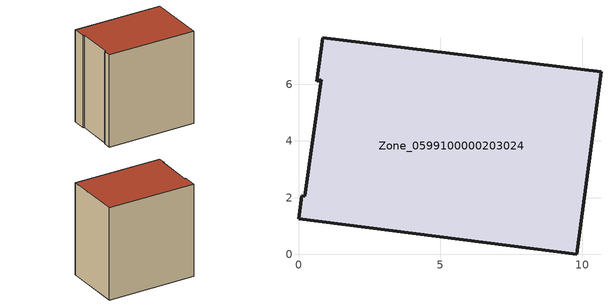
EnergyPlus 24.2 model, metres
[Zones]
Zone_0599100000203024
 floor ground (C_G): 0,1.25 0.11,2.07 0.22,2.05 0.8,6.16 0.65,6.1 0.85,7.64 10.67,6.43 9.81,0 z0
 wall outside (C_F): 0.85,7.64 0.65,6.1 0.8,6.16 0.22,2.05 0.11,2.07 0,1.25 9.81,0 10.67,6.43 0.85,7.64 z0:10.23
 roof outside (C_R): 0.8,6.16 0.22,2.05 0.11,2.07 0,1.25 9.81,0 10.67,6.43 0.85,7.64 0.65,6.1 z10.23
[BUILDING]
Pand.0599100000203024: North Axis=0; Terrain=City; Loads Convergence Tolerance Value=0.04; Temperature Convergence Tolerance Value=0.4; Solar Distribution=FullExterior; Maximum Number of Warmup Days=25; Minimum Number of Warmup Days=1
[Site:Location]
Rotterdam.The.Hague.AP_ZH_NLD Design_Conditions: Latitude=51.96; Longitude=4.45; Time Zone=1; Elevation=-4.5
[SITE:GROUNDTEMPERATURE:BUILDINGSURFACE]
18, 18, 18, 18, 18, 18, 18, 18, 18, 18, 18, 18
[MATERIAL] Thermal Absorptance=0.9; Solar Absorptance=0.7; Visible Absorptance=0.7
Name | Roughness | Thickness | Conductivity | Density | Specific Heat
G.TI.1946-1964 | MediumSmooth | 0.15 | 1 | 540 | 1210
F.TI.1946-1964 | Rough | 0.3 | 0.857143 | 1920 | 840
R.TI.1946-1964 | MediumRough | 0.2 | 0.277778 | 1500 | 1000
[CONSTRUCTION]
C_G: G.TI.1946-1964
C_F: F.TI.1946-1964
C_R: R.TI.1946-1964
[ZONE]
Zone_0599100000203024: Type=1; Multiplier=1; Ceiling Height=Autocalculate; Volume=Autocalculate; Floor Area=autocalculate; Part of Total Floor Area=Yes
[ZONEINFILTRATION:DESIGNFLOWRATE]
Infil_Zone_0599100000203024: Zone or ZoneList or Space or SpaceList=Zone_0599100000203024; Schedule=AlwaysOn; Design Flow Rate Calculation Method=Flow/Area; Flow Rate per Floor Area=0.003; Constant Term Coefficient=1; Temperature Term Coefficient=0; Velocity Term Coefficient=0; Velocity Squared Term Coefficient=0
[HVACTEMPLATE:ZONE:IDEALLOADSAIRSYSTEM]
Zone_0599100000203024: Maximum Heating Supply Air Temperature=50; Minimum Cooling Supply Air Temperature=13; Maximum Heating Supply Air Humidity Ratio=0.0156; Minimum Cooling Supply Air Humidity Ratio=0.0077; Heating Limit=NoLimit; Cooling Limit=NoLimit; Dehumidification Control Type=ConstantSensibleHeatRatio; Cooling Sensible Heat Ratio=0.7; Dehumidification Setpoint=60; Humidification Control Type=None; Humidification Setpoint=30; Outdoor Air Method=None; Outdoor Air Flow Rate per Person=0.00944; Outdoor Air Flow Rate per Zone Floor Area=0; Outdoor Air Flow Rate per Zone=0; Demand Controlled Ventilation Type=None; Outdoor Air Economizer Type=NoEconomizer; Heat Recovery Type=None; Sensible Heat Recovery Effectiveness=0.7; Latent Heat Recovery Effectiveness=0.65
[ZONECONTROL:THERMOSTAT]
ThermostatControl_Zone_0599100000203024: Zone or ZoneList=Zone_0599100000203024; Control Type Schedule=DualSetpointControlType; Control 1=Thermostat_Zone_0599100000203024; Temperature Difference Between Cutout And Setpoint=0
[THERMOSTATSETPOINT:DUALSETPOINT]
Thermostat_Zone_0599100000203024: Heating Setpoint Temperature Schedule=HeatingSetpoint_Zone_0599100000203024; Cooling Setpoint Temperature Schedule=CoolingSetpoint_Zone_0599100000203024
[SCHEDULE:COMPACT]
HeatingSetpoint_Zone_0599100000203024: Through: 12/31, For: AllDays, Until: 24:00, 21
CoolingSetpoint_Zone_0599100000203024: Through: 12/31, For: AllDays, Until: 24:00, 24
DualSetpointControlType: Through: 12/31, For: AllDays, Until: 24:00, 4
AlwaysOn: Through: 12/31, For: AllDays, Until: 24:00, 1
